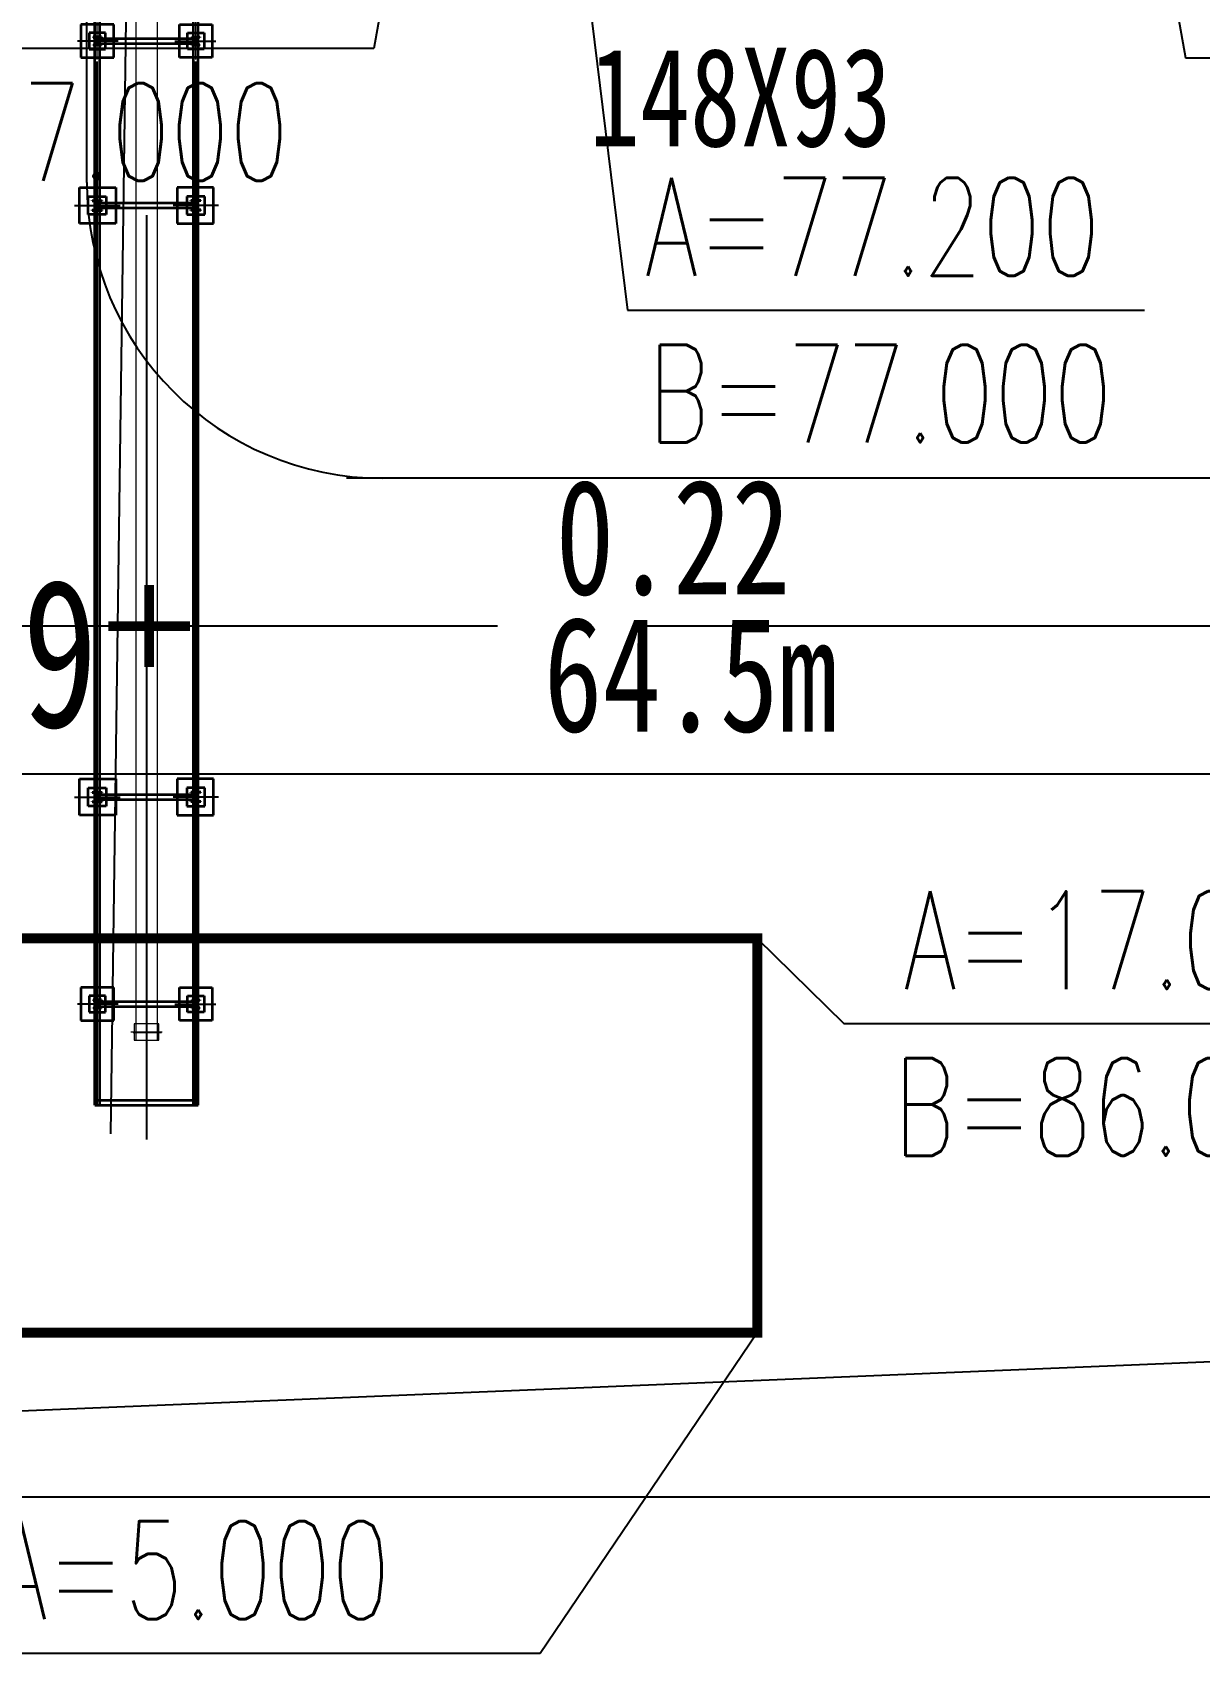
# Model space of a CAD drawing. Extents: x -170 to 1091, y -90 to 504.
# Drawn here: x 63.95 to 99.45, y -4.76 to 44.56 of the extents above; entities that cross this region are included whole.
import ezdxf

# ---------------------------------------------------------------- set-up
doc = ezdxf.new("R2010")
doc.units = 0
doc.header["$LTSCALE"] = 1000
for name, pattern in [('CENTER', [50.8, 31.75, -6.35, 6.35, -6.35]), ('DOTE', [2.42, 2, -0.2, 0.02, -0.2]), ('点画线', [18, 12, -2, 2, -2])]:
    doc.linetypes.add(name, pattern=pattern)
doc.layers.get('0').update_dxf_attribs({"linetype": 'CONTINUOUS'})
for name, color, linetype in [('DIM_COOR', 3, 'CONTINUOUS'), ('DIM_SYMB', 3, 'CONTINUOUS'), ('DOTE', 1, 'DOTE'), ('PUB_TEXT', 7, 'CONTINUOUS'), ('road', 2, 'CONTINUOUS'), ('中心线层', 1, 'CENTER'), ('方格网', 6, 'CONTINUOUS'), ('选址蓝线', 5, 'CONTINUOUS')]:
    doc.layers.add(name, color=color, linetype=linetype)
doc.layers.add('EB0', color=7, linetype='CONTINUOUS', lineweight=35)
doc.layers.add('细实线层', color=7, linetype='CONTINUOUS', lineweight=18)
doc.styles.add('_TCH_DIM', font='SIMPLEX', dxfattribs={"bigfont": 'GBCBIG'})
doc.styles.get("Standard").update_dxf_attribs({"font": '', "width": 0.75})
doc.styles.get('STANDARD').set_extended_font_data('SimSun')

# ---------------------------------------------------------------- blocks, each defined once
blk = doc.blocks.new('*X277')
at = {"layer": 'EB0', "color": 150}
for p, q in [((-500, 1000), (500, 1000)), ((-500, 0), (-500, 1000)), ((500, 1000), (500, 0)), ((-250, 250), (-250, 750)), ((-250, 750), (250, 750)), ((-125, 625), (-125, 611)), ((-125, 625), (125, 625)), ((-125, 611), (-20, 611)), ((-4, 405), (-4, 595)), ((4, 405), (4, 595)), ((125, 611), (20, 611)), ((125, 625), (125, 611)), ((250, 750), (250, 250)), ((500, 0), (-500, 0)), ((250, 250), (-250, 250)), ((-125, 389), (-20, 389)), ((-125, 375), (-125, 389)), ((-125, 375), (125, 375)), ((125, 389), (20, 389)), ((125, 375), (125, 389))]:
    blk.add_line(p, q, dxfattribs=at)
for centre, start, end in [((-20, 595), 0, 90), ((20, 595), 90, 180), ((-20, 405), 270, 0), ((20, 405), 180, 270)]:
    blk.add_arc(centre, 16, start, end, dxfattribs=at)
at = {"layer": '中心线层', "linetype": '点画线', "lineweight": 18}
blk.add_line((0, -64), (0, 1141), dxfattribs=at)
at = {"layer": '中心线层'}
blk.add_line((-639, 500), (605, 500), dxfattribs=at)
blk = doc.blocks.new('*X278')
at = {"layer": 'EB0', "color": 150}
for p, q in [((-500, 1000), (-500, 0)), ((500, 1000), (-500, 1000)), ((500, 0), (500, 1000)), ((-250, 750), (-250, 250)), ((250, 750), (-250, 750)), ((-125, 625), (-125, 611)), ((125, 625), (-125, 625)), ((-125, 611), (-20, 611)), ((-4, 405), (-4, 595)), ((4, 405), (4, 595)), ((125, 611), (20, 611)), ((125, 625), (125, 611)), ((250, 250), (250, 750)), ((-500, 0), (500, 0)), ((-250, 250), (250, 250)), ((-125, 389), (-20, 389)), ((-125, 375), (-125, 389)), ((125, 375), (-125, 375)), ((125, 389), (20, 389)), ((125, 375), (125, 389))]:
    blk.add_line(p, q, dxfattribs=at)
for centre, start, end in [((-20, 595), 0, 90), ((20, 595), 90, 180), ((-20, 405), 270, 360), ((20, 405), 180, 270)]:
    blk.add_arc(centre, 16, start, end, dxfattribs=at)
at = {"layer": '中心线层', "linetype": '点画线', "lineweight": 18}
blk.add_line((0, -64), (0, 1141), dxfattribs=at)
at = {"layer": '中心线层'}
blk.add_line((639, 500), (-605, 500), dxfattribs=at)
blk = doc.blocks.new('*X279')
at = {"layer": 'EB0', "color": 230}
for p, q in [((540, 550), (-560, 550)), ((-560, 550), (-560, -550)), ((540, -550), (540, 550)), ((280, 275), (-270, 275)), ((-270, 275), (-270, -275)), ((155, 150), (-145, 150)), ((-145, 135), (-145, 150)), ((-20, 135), (-145, 135)), ((0, -115), (0, 115)), ((10, -115), (10, 115)), ((155, 135), (30, 135)), ((155, 135), (155, 150)), ((280, -275), (280, 275)), ((-270, -275), (280, -275)), ((-20, -135), (-145, -135)), ((-145, -150), (-145, -135)), ((155, -150), (-145, -150)), ((155, -135), (30, -135)), ((155, -150), (155, -135)), ((-560, -550), (540, -550))]:
    blk.add_line(p, q, dxfattribs=at)
for centre, start, end in [((-20, 115), 0, 90), ((30, 115), 90, 180), ((-20, -115), 270, 360), ((30, -115), 180, 270)]:
    blk.add_arc(centre, 20, start, end, dxfattribs=at)
at = {"layer": '中心线层', "linetype": '点画线', "lineweight": 18}
blk.add_line((5, -741), (5, 681), dxfattribs=at)
at = {"layer": '中心线层'}
blk.add_line((698, 0), (-690, 0), dxfattribs=at)
blk = doc.blocks.new('*X280')
at = {"layer": 'EB0', "color": 230}
for p, q in [((-540, -550), (-540, 550)), ((-540, 550), (560, 550)), ((560, 550), (560, -550)), ((-280, 275), (270, 275)), ((-280, -275), (-280, 275)), ((-155, 150), (145, 150)), ((-155, 135), (-155, 150)), ((-155, 135), (-30, 135)), ((-10, -115), (-10, 115)), ((0, -115), (0, 115)), ((20, 135), (145, 135)), ((145, 135), (145, 150)), ((270, 275), (270, -275)), ((270, -275), (-280, -275)), ((-155, -135), (-30, -135)), ((-155, -150), (-155, -135)), ((-155, -150), (145, -150)), ((20, -135), (145, -135)), ((145, -150), (145, -135)), ((560, -550), (-540, -550))]:
    blk.add_line(p, q, dxfattribs=at)
for centre, start, end in [((-30, 115), 0, 90), ((20, 115), 90, 180), ((-30, -115), 270, 0), ((20, -115), 180, 270)]:
    blk.add_arc(centre, 20, start, end, dxfattribs=at)
at = {"layer": '中心线层', "linetype": '点画线', "lineweight": 18}
blk.add_line((-5, -741), (-5, 681), dxfattribs=at)
at = {"layer": '中心线层'}
blk.add_line((-698, 0), (690, 0), dxfattribs=at)
blk = doc.blocks.new('*X281')
at = {"layer": 'EB0', "color": 230}
for p, q in [((540, 550), (-560, 550)), ((-560, 550), (-560, -550)), ((540, -550), (540, 550)), ((280, 275), (-270, 275)), ((-270, 275), (-270, -275)), ((155, 150), (-145, 150)), ((-145, 135), (-145, 150)), ((-20, 135), (-145, 135)), ((0, -115), (0, 115)), ((10, -115), (10, 115)), ((155, 135), (30, 135)), ((155, 135), (155, 150)), ((280, -275), (280, 275)), ((-270, -275), (280, -275)), ((-20, -135), (-145, -135)), ((-145, -150), (-145, -135)), ((155, -150), (-145, -150)), ((155, -135), (30, -135)), ((155, -150), (155, -135)), ((-560, -550), (540, -550))]:
    blk.add_line(p, q, dxfattribs=at)
for centre, start, end in [((-20, 115), 0, 90), ((30, 115), 90, 180), ((-20, -115), 270, 360), ((30, -115), 180, 270)]:
    blk.add_arc(centre, 20, start, end, dxfattribs=at)
at = {"layer": '中心线层', "linetype": '点画线', "lineweight": 18}
blk.add_line((5, -741), (5, 681), dxfattribs=at)
at = {"layer": '中心线层'}
blk.add_line((698, 0), (-690, 0), dxfattribs=at)
blk = doc.blocks.new('*X282')
at = {"layer": 'EB0', "color": 230}
for p, q in [((-540, -550), (-540, 550)), ((-540, 550), (560, 550)), ((560, 550), (560, -550)), ((-280, 275), (270, 275)), ((-280, -275), (-280, 275)), ((-155, 150), (145, 150)), ((-155, 135), (-155, 150)), ((-155, 135), (-30, 135)), ((-10, -115), (-10, 115)), ((0, -115), (0, 115)), ((20, 135), (145, 135)), ((145, 135), (145, 150)), ((270, 275), (270, -275)), ((270, -275), (-280, -275)), ((-155, -135), (-30, -135)), ((-155, -150), (-155, -135)), ((-155, -150), (145, -150)), ((20, -135), (145, -135)), ((145, -150), (145, -135)), ((560, -550), (-540, -550))]:
    blk.add_line(p, q, dxfattribs=at)
for centre, start, end in [((-30, 115), 0, 90), ((20, 115), 90, 180), ((-30, -115), 270, 0), ((20, -115), 180, 270)]:
    blk.add_arc(centre, 20, start, end, dxfattribs=at)
at = {"layer": '中心线层', "linetype": '点画线', "lineweight": 18}
blk.add_line((-5, -741), (-5, 681), dxfattribs=at)
at = {"layer": '中心线层'}
blk.add_line((-698, 0), (690, 0), dxfattribs=at)
blk = doc.blocks.new('*X283')
at = {"layer": 'EB0', "color": 150}
for p, q in [((-500, 1000), (500, 1000)), ((-500, 0), (-500, 1000)), ((500, 1000), (500, 0)), ((-250, 250), (-250, 750)), ((-250, 750), (250, 750)), ((-125, 625), (-125, 611)), ((-125, 625), (125, 625)), ((-125, 611), (-20, 611)), ((-4, 405), (-4, 595)), ((4, 405), (4, 595)), ((125, 611), (20, 611)), ((125, 625), (125, 611)), ((250, 750), (250, 250)), ((500, 0), (-500, 0)), ((250, 250), (-250, 250)), ((-125, 389), (-20, 389)), ((-125, 375), (-125, 389)), ((-125, 375), (125, 375)), ((125, 389), (20, 389)), ((125, 375), (125, 389))]:
    blk.add_line(p, q, dxfattribs=at)
for centre, start, end in [((-20, 595), 0, 90), ((20, 595), 90, 180), ((-20, 405), 270, 0), ((20, 405), 180, 270)]:
    blk.add_arc(centre, 16, start, end, dxfattribs=at)
at = {"layer": '中心线层', "linetype": '点画线', "lineweight": 18}
blk.add_line((0, -64), (0, 1141), dxfattribs=at)
at = {"layer": '中心线层'}
blk.add_line((-639, 500), (605, 500), dxfattribs=at)
blk = doc.blocks.new('*X284')
at = {"layer": 'EB0', "color": 150}
for p, q in [((-500, 1000), (-500, 0)), ((500, 1000), (-500, 1000)), ((500, 0), (500, 1000)), ((-250, 750), (-250, 250)), ((250, 750), (-250, 750)), ((-125, 625), (-125, 611)), ((125, 625), (-125, 625)), ((-125, 611), (-20, 611)), ((-4, 405), (-4, 595)), ((4, 405), (4, 595)), ((125, 611), (20, 611)), ((125, 625), (125, 611)), ((250, 250), (250, 750)), ((-500, 0), (500, 0)), ((-250, 250), (250, 250)), ((-125, 389), (-20, 389)), ((-125, 375), (-125, 389)), ((125, 375), (-125, 375)), ((125, 389), (20, 389)), ((125, 375), (125, 389))]:
    blk.add_line(p, q, dxfattribs=at)
for centre, start, end in [((-20, 595), 0, 90), ((20, 595), 90, 180), ((-20, 405), 270, 360), ((20, 405), 180, 270)]:
    blk.add_arc(centre, 16, start, end, dxfattribs=at)
at = {"layer": '中心线层', "linetype": '点画线', "lineweight": 18}
blk.add_line((0, -64), (0, 1141), dxfattribs=at)
at = {"layer": '中心线层'}
blk.add_line((639, 500), (-605, 500), dxfattribs=at)
blk = doc.blocks.new('*X276')
at = {"layer": 'EB0', "color": 17}
for p, q in [((-1575, -2225), (-1575, 70275)), ((-1425, -2225), (-1425, 70275)), ((1425, -2225), (1425, 70275)), ((1575, -2225), (1575, 70275)), ((-1500, 30225), (1500, 30225)), ((-1500, 30075), (1500, 30075)), ((-1500, 25225), (1500, 25225)), ((-1500, 25075), (1500, 25075)), ((-1500, 7225), (1500, 7225)), ((-1500, 7075), (1500, 7075)), ((-1500, 925), (1500, 925)), ((-1500, 775), (1500, 775)), ((-1575, -2075), (1575, -2075)), ((-1575, -2225), (1575, -2225))]:
    blk.add_line(p, q, dxfattribs=at)
at = {"layer": '中心线层'}
for p, q in [((0, 75651), (0, -3267)), ((1500, -2225), (1500, 70225)), ((-1500, -2225), (-1500, 35075)), ((-409, 0), (451, 0))]:
    blk.add_line(p, q, dxfattribs=at)
at = {"layer": '中心线层', "linetype": '点画线', "lineweight": 18}
for p, q in [((475, 0), (-475, 0)), ((0, 350), (0, -350))]:
    blk.add_line(p, q, dxfattribs=at)
at = {"layer": '细实线层'}
for p, q in [((-325, 75345), (-325, -250)), ((325, 75345), (325, -250)), ((375, 250), (-375, 250)), ((-375, 250), (-375, -250)), ((375, -250), (375, 250)), ((-375, -250), (375, -250))]:
    blk.add_line(p, q, dxfattribs=at)
at = {"layer": 'EB0'}
for name, p in [('*X284', (-1500, 29650)), ('*X283', (1500, 29650)), ('*X282', (-1495, 25150)), ('*X281', (1495, 25150)), ('*X280', (-1495, 7150)), ('*X279', (1495, 7150)), ('*X278', (-1500, 350)), ('*X277', (1500, 350))]:
    blk.add_blockref(name, p, dxfattribs=at)

msp = doc.modelspace()

# ---------------------------------------------------------------- linework, layer by layer
at = {"linetype": 'Continuous', "const_width": 0.3, "flags": 128}
for points in [[(67.5, 27.74591), (67.5, 25.25409)], [(66.25409, 26.5), (68.74591, 26.5)]]:
    msp.add_lwpolyline(points, dxfattribs=at)
at = {"ltscale": 0.0005, "const_width": 0.3}
msp.add_lwpolyline([(25.99989, 5.00001), (85.99989, 4.99995), (85.9999, 16.99995), (25.9999, 17.00001)], close=True, dxfattribs=at)
at = {"layer": 'DIM_COOR', "color": 4, "linetype": 'Continuous'}
for p, q in [((76.99945, 77.19999), (82.05136, 36.11228)), ((92.99945, 77.19997), (99.03007, 43.78661)), ((76.99996, 58.70003), (74.32975, 44.07315)), ((74.32975, 44.07315), (57.60975, 44.07315)), ((99.03007, 43.78661), (114.90146, 43.78661)), ((82.05136, 36.11228), (97.77512, 36.11228)), ((85.9999, 16.99995), (88.63571, 14.40814)), ((88.63571, 14.40814), (105.24571, 14.40814)), ((85.99989, 4.99995), (79.39147, -4.76156)), ((79.39147, -4.76156), (62.78147, -4.76156))]:
    msp.add_line(p, q, dxfattribs=at)
at = {"layer": 'DIM_SYMB', "linetype": 'Continuous'}
msp.add_lwpolyline([(77.16905, 26.5, 0, 0, 0), (88.23552, 26.5, 0.8, 0, 0), (91.23552, 26.5, 0, 0, 0)], format="xyseb", dxfattribs=at)
at = {"layer": 'DOTE', "ltscale": 0.01}
msp.add_line((489.5, 26.5), (-2.5, 26.5), dxfattribs=at)
at = {"layer": 'road', "linetype": 'Continuous'}
for p, q in [((65.59993, 39.99997), (65.60002, 129.99997)), ((152.50037, 30.99988), (73.49992, 30.99996)), ((495.5, 22), (-8.5, 22))]:
    msp.add_line(p, q, dxfattribs=at)
msp.add_arc((74.59993, 39.99996, 0), 9, 179.99994, 269.99994, dxfattribs=at)
at = {"layer": '中心线层'}
msp.add_line((67.41998, 89.68113), (66.3199, 11.05114), dxfattribs=at)
at = {"layer": '方格网', "color": 6, "linetype": 'Continuous'}
msp.add_line((850.549, 0), (-76.88164, 0), dxfattribs=at)
at = {"layer": '选址蓝线', "color": 5, "linetype": 'Continuous', "flags": 128}
msp.add_lwpolyline([(26.19028, 286.22262), (23.56821, 434.44816), (400.99488, 434.45822), (410.69968, 16.91446), (0, 0), (-0.94049, 285.18659)], close=True, dxfattribs=at)

# ---------------------------------------------------------------- block references
at = {"layer": '细实线层', "xscale": 0.001, "yscale": 0.001, "zscale": 0.001, "rotation": 359.9999401246263}
msp.add_blockref('*X276', (67.4199, 14.14997), dxfattribs=at)

# ---------------------------------------------------------------- texts
at = {"layer": 'PUB_TEXT', "linetype": 'Continuous', "width": 0.75}
msp.add_text('148X93', height=3, rotation=359.99994, dxfattribs=at).set_placement((80.89584, 41.09536))
at = {"layer": 'PUB_TEXT', "linetype": 'Continuous', "style": '_TCH_DIM', "width": 0.705882}
for s, p in [('B=77.000', (57.60975, 40.04815)), ('A=77.200', (82.57512, 37.16228)), ('B=77.000', (82.67512, 32.08728)), ('A=17.000', (90.44571, 15.45814)), ('B=86.000', (90.14571, 10.38314)), ('A=5.000', (62.78147, -3.71156))]:
    msp.add_text(s, height=2.975, dxfattribs=at).set_placement(p)
at = {"layer": 'PUB_TEXT', "linetype": 'Continuous', "width": 0.75}
for s, height, p in [('0.22', 3.5, (79.86371, 27.46305)), ('4.89', 4.5, (56.74954, 23.43098)), ('64.5m', 3.5, (79.50217, 23.29068))]:
    msp.add_text(s, height=height, dxfattribs=at).set_placement(p)

doc.saveas('drawing.dxf')
